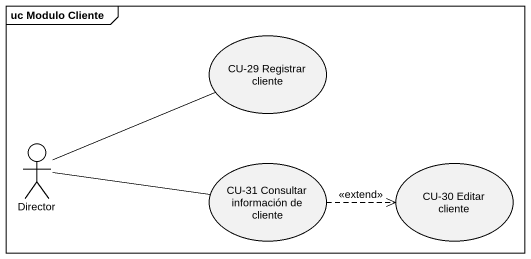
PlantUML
@startuml
mainframe uc Modulo Cliente
usecase "CU-29 Registrar cliente" as CU_29_Registrar_cliente
actor Director
usecase "CU-31 Consultar información de cliente" as CU_31_Consultar_información
usecase "CU-30 Editar cliente" as CU_30_Editar_cliente
Director -right- CU_29_Registrar_cliente
Director -right- CU_31_Consultar_información
CU_31_Consultar_información .right.> CU_30_Editar_cliente : <<extend>>
@enduml
